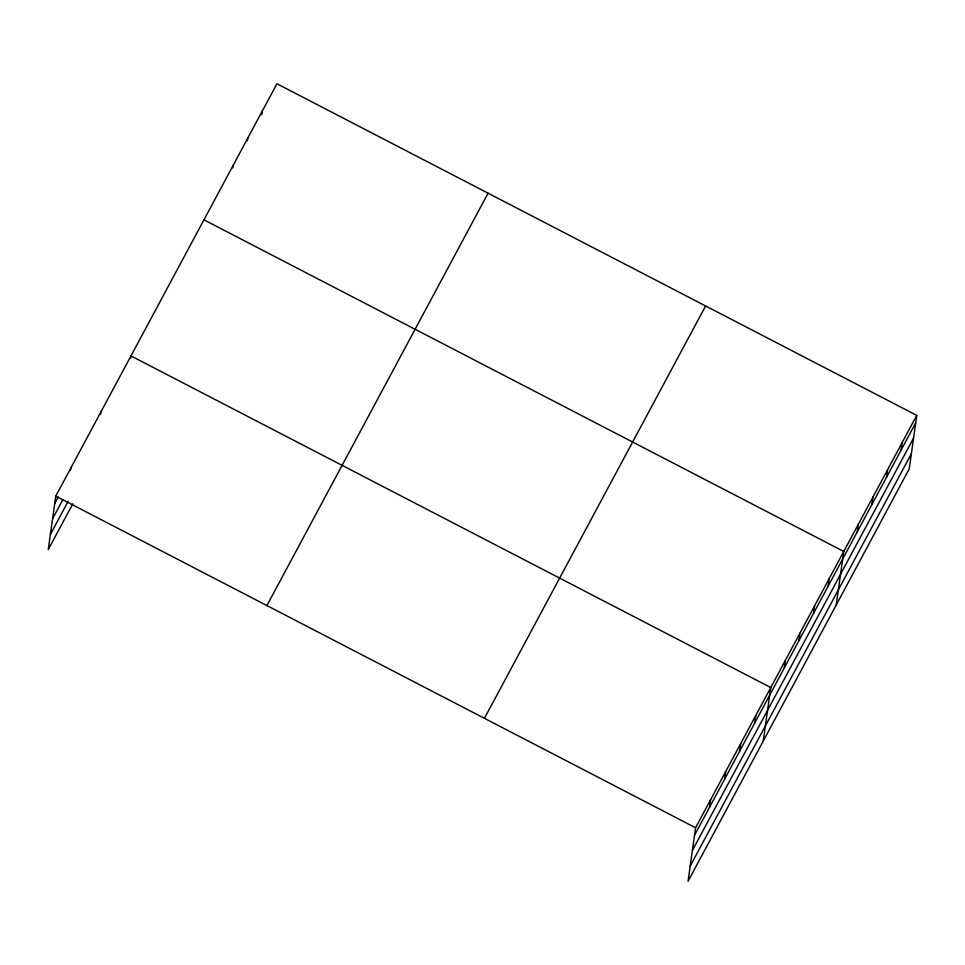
<?xml version="1.0" encoding="UTF-8"?>
<svg xmlns="http://www.w3.org/2000/svg" width="965" height="965" viewBox="0 0 965 965"><rect width="100%" height="100%" fill="white"/><g stroke="black" fill="none" stroke-linecap="round" stroke-linejoin="round"><path stroke-width="1.45" d="M916.75 415.396L695.572 827.765L688.057 881.25L909.235 468.881L916.75 415.396L276.943 83.75L55.765 496.119L48.25 549.604L72.858 503.718M70.457 470.582L70.807 468.073M100.529 414.504L100.891 411.995M130.613 358.425L130.963 355.916L770.77 687.55L763.255 741.048M232.794 167.91L233.144 165.401M247.39 140.685L247.752 138.176M261.817 114.726L262.347 110.963M709.552 807.247L710.614 799.72M724.594 779.213L725.656 771.674M739.636 751.168L740.698 743.641M754.678 723.123L755.74 715.596M784.316 667.864L785.377 660.337M798.911 640.651L799.973 633.124M813.507 613.438L814.569 605.911M828.103 586.213L829.164 578.686M836.245 604.971L843.76 551.473L203.953 219.827M857.306 531.787L858.355 524.26M871.902 504.574L872.963 497.035M886.497 477.349L887.559 469.822M901.093 450.136L902.154 442.609M54.715 503.646L58.129 497.277M52.58 518.808L62.834 499.689M50.385 534.441L68.153 501.305M266.907 605.562L488.085 193.193M484.442 718.322L705.608 305.953M694.523 835.292L915.689 422.923M692.388 850.454L913.566 438.086M690.192 866.087L911.358 453.719M55.765 496.119L695.572 827.765"/></g></svg>
